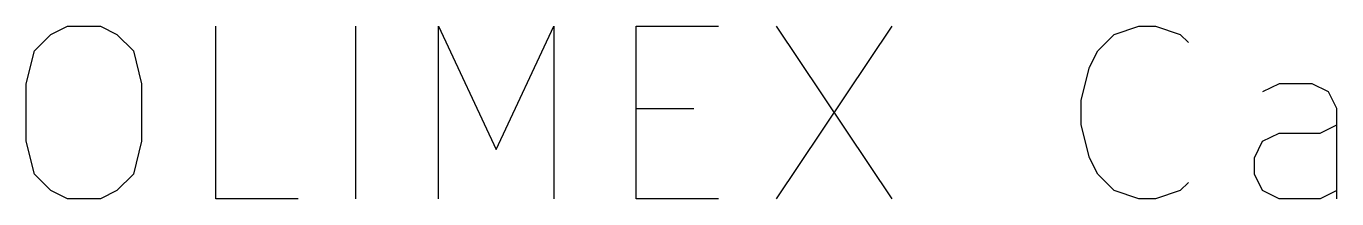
# Model space of a CAD drawing. Extents: x 0.4 to 16.1, y -11.3 to -0.4.
# Drawn here: x 5.2327 to 5.687, y -7.1474 to -7.0874 of the extents above; entities that cross this region are included whole.
import ezdxf

# ---------------------------------------------------------------- set-up
doc = ezdxf.new("R2010")
doc.units = 0
doc.header["$MEASUREMENT"] = 0
doc.layers.add('CYAN2', color=4, linetype='CONTINUOUS')

msp = doc.modelspace()

# ---------------------------------------------------------------- linework, layer by layer
at = {"layer": 'CYAN2', "linetype": 'CONTINUOUS'}
for p, q in [((5.23557, -7.09594), (5.24128, -7.09022)), ((5.24128, -7.09022), (5.247, -7.08737)), ((5.247, -7.08737), (5.25843, -7.08737)), ((5.25843, -7.08737), (5.26414, -7.09022)), ((5.26414, -7.09022), (5.26985, -7.09594)), ((5.29843, -7.14737), (5.29843, -7.08737)), ((5.347, -7.14737), (5.347, -7.08737)), ((5.37557, -7.14737), (5.37557, -7.08737)), ((5.37557, -7.08737), (5.39557, -7.13022)), ((5.39557, -7.13022), (5.41557, -7.08737)), ((5.41557, -7.08737), (5.41557, -7.14737)), ((5.44414, -7.14737), (5.44414, -7.08737)), ((5.44414, -7.08737), (5.47271, -7.08737)), ((5.49271, -7.08737), (5.53271, -7.14737)), ((5.53271, -7.08737), (5.49271, -7.14737)), ((5.60414, -7.09594), (5.60985, -7.09022)), ((5.60985, -7.09022), (5.61843, -7.08737)), ((5.61843, -7.08737), (5.62414, -7.08737)), ((5.62414, -7.08737), (5.63271, -7.09022)), ((5.63271, -7.09022), (5.63557, -7.09308)), ((5.23271, -7.10737), (5.23557, -7.09594)), ((5.26985, -7.09594), (5.27271, -7.10737)), ((5.60128, -7.10165), (5.60414, -7.09594)), ((5.59843, -7.11308), (5.60128, -7.10165)), ((5.23271, -7.12737), (5.23271, -7.10737)), ((5.27271, -7.10737), (5.27271, -7.12737)), ((5.667, -7.10737), (5.66128, -7.11022)), ((5.67843, -7.10737), (5.667, -7.10737)), ((5.68414, -7.11022), (5.67843, -7.10737)), ((5.59843, -7.12165), (5.59843, -7.11308)), ((5.687, -7.11594), (5.68414, -7.11022)), ((5.44414, -7.11594), (5.46414, -7.11594)), ((5.687, -7.14737), (5.687, -7.11594)), ((5.60128, -7.13308), (5.59843, -7.12165)), ((5.68128, -7.12451), (5.687, -7.12165)), ((5.23557, -7.1388), (5.23271, -7.12737)), ((5.27271, -7.12737), (5.26985, -7.1388)), ((5.65843, -7.13308), (5.66128, -7.12737)), ((5.66128, -7.12737), (5.667, -7.12451)), ((5.667, -7.12451), (5.68128, -7.12451)), ((5.60414, -7.1388), (5.60128, -7.13308)), ((5.65843, -7.1388), (5.65843, -7.13308)), ((5.24128, -7.14451), (5.23557, -7.1388)), ((5.26985, -7.1388), (5.26414, -7.14451)), ((5.60985, -7.14451), (5.60414, -7.1388)), ((5.66128, -7.14451), (5.65843, -7.1388)), ((5.247, -7.14737), (5.24128, -7.14451)), ((5.26414, -7.14451), (5.25843, -7.14737)), ((5.61843, -7.14737), (5.60985, -7.14451)), ((5.63271, -7.14451), (5.62414, -7.14737)), ((5.63557, -7.14165), (5.63271, -7.14451)), ((5.667, -7.14737), (5.66128, -7.14451)), ((5.687, -7.14451), (5.68128, -7.14737)), ((5.25843, -7.14737), (5.247, -7.14737)), ((5.327, -7.14737), (5.29843, -7.14737)), ((5.47271, -7.14737), (5.44414, -7.14737)), ((5.62414, -7.14737), (5.61843, -7.14737)), ((5.68128, -7.14737), (5.667, -7.14737))]:
    msp.add_line(p, q, dxfattribs=at)

doc.saveas('drawing.dxf')
